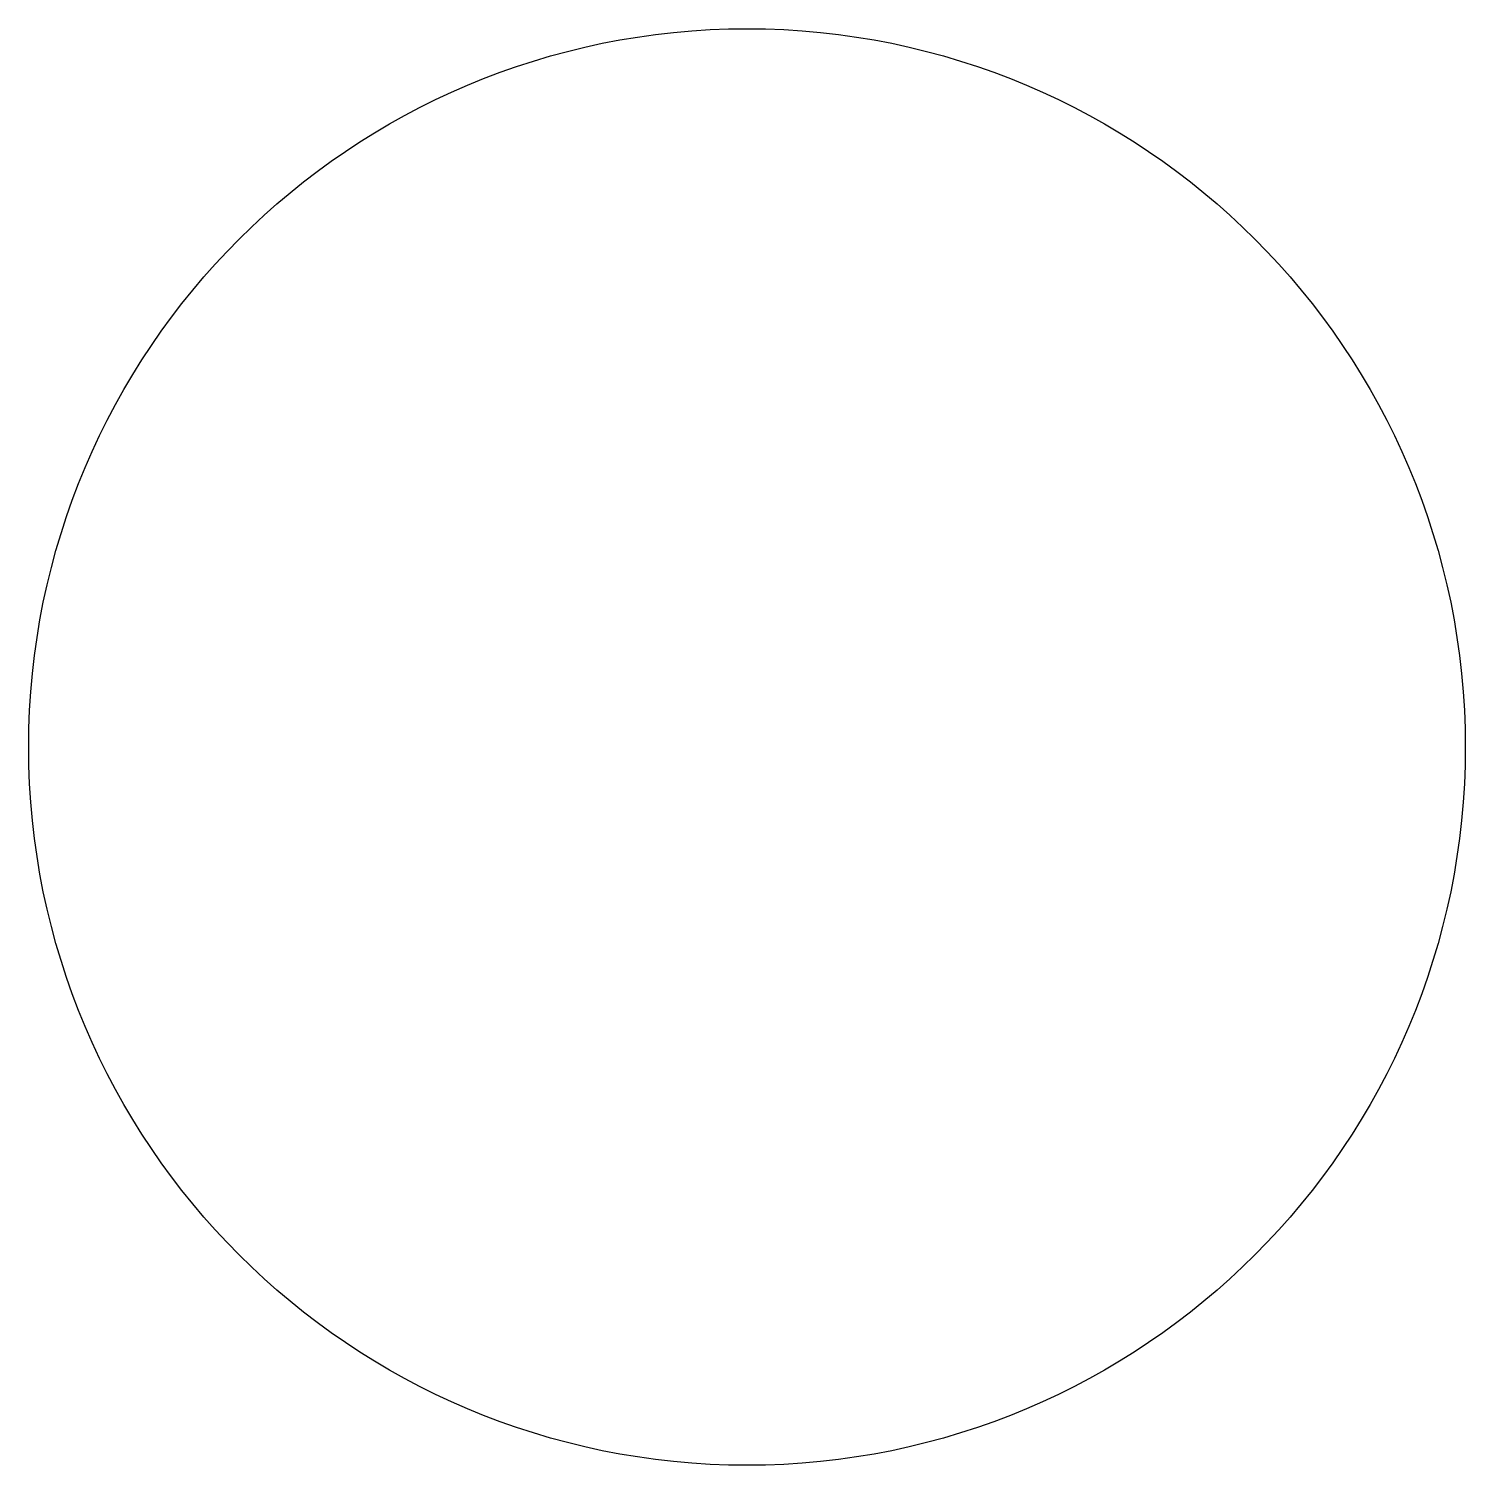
# Model space of a CAD drawing. Extents: x -25 to 25, y -25 to 25.
import ezdxf

# ---------------------------------------------------------------- set-up
doc = ezdxf.new("R2010")
doc.units = 0
doc.header["$MEASUREMENT"] = 0
doc.layers.add('MODELSKETCH_VISIBLE', color=7, linetype='CONTINUOUS')

msp = doc.modelspace()

# ---------------------------------------------------------------- linework, layer by layer
at = {"layer": 'MODELSKETCH_VISIBLE'}
msp.add_circle((0, 0), 25, dxfattribs=at)

doc.saveas('drawing.dxf')
